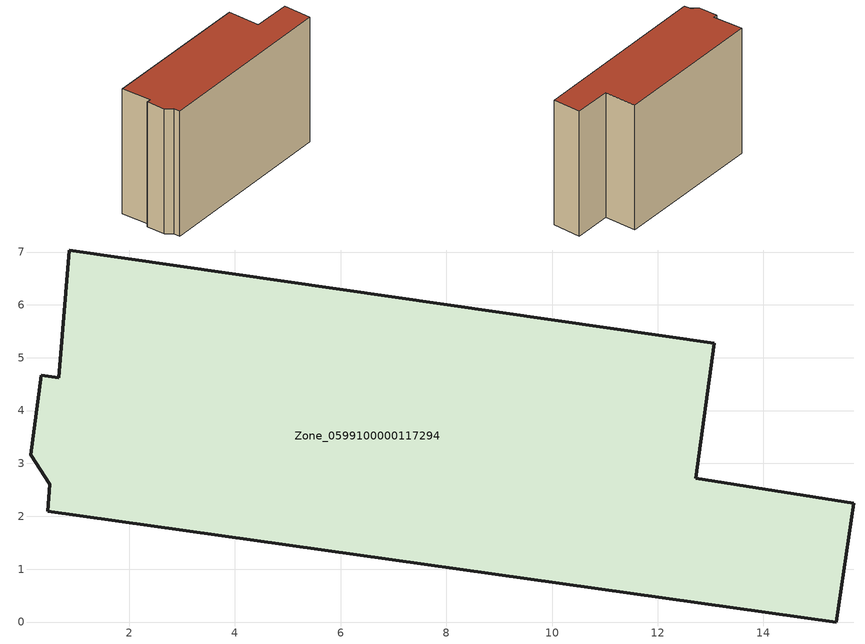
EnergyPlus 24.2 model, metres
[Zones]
Zone_0599100000117294
 floor ground (C_G): 12.72,2.72 15.71,2.25 15.38,0 0.46,2.09 0.5,2.61 0.14,3.16 0.34,4.66 0.67,4.62 0.87,7.04 13.06,5.27 z0
 wall outside (C_F): 0.46,2.09 15.38,0 15.71,2.25 12.72,2.72 13.06,5.27 0.87,7.04 0.67,4.62 0.34,4.66 0.14,3.16 0.5,2.61 0.46,2.09 z0:10.69
 roof outside (C_R): 13.06,5.27 0.87,7.04 0.67,4.62 0.34,4.66 0.14,3.16 0.5,2.61 0.46,2.09 15.38,0 15.71,2.25 12.72,2.72 z10.69
[BUILDING]
Pand.0599100000117294: North Axis=0; Terrain=City; Loads Convergence Tolerance Value=0.04; Temperature Convergence Tolerance Value=0.4; Solar Distribution=FullExterior; Maximum Number of Warmup Days=25; Minimum Number of Warmup Days=1
[Site:Location]
Rotterdam.The.Hague.AP_ZH_NLD Design_Conditions: Latitude=51.96; Longitude=4.45; Time Zone=1; Elevation=-4.5
[SITE:GROUNDTEMPERATURE:BUILDINGSURFACE]
18, 18, 18, 18, 18, 18, 18, 18, 18, 18, 18, 18
[MATERIAL] Thermal Absorptance=0.9; Solar Absorptance=0.7; Visible Absorptance=0.7
Name | Roughness | Thickness | Conductivity | Density | Specific Heat
G.TI.1946 | MediumSmooth | 0.15 | 1 | 540 | 1210
F.TI.1946 | Rough | 0.3 | 0.857143 | 1920 | 840
R.TI.1946 | MediumRough | 0.2 | 0.1 | 1500 | 1000
[CONSTRUCTION]
C_G: G.TI.1946
C_F: F.TI.1946
C_R: R.TI.1946
[ZONE]
Zone_0599100000117294: Type=1; Multiplier=1; Ceiling Height=Autocalculate; Volume=Autocalculate; Floor Area=autocalculate; Part of Total Floor Area=Yes
[ZONEINFILTRATION:DESIGNFLOWRATE]
Infil_Zone_0599100000117294: Zone or ZoneList or Space or SpaceList=Zone_0599100000117294; Schedule=AlwaysOn; Design Flow Rate Calculation Method=Flow/Area; Flow Rate per Floor Area=0.003; Constant Term Coefficient=1; Temperature Term Coefficient=0; Velocity Term Coefficient=0; Velocity Squared Term Coefficient=0
[HVACTEMPLATE:ZONE:IDEALLOADSAIRSYSTEM]
Zone_0599100000117294: Maximum Heating Supply Air Temperature=50; Minimum Cooling Supply Air Temperature=13; Maximum Heating Supply Air Humidity Ratio=0.0156; Minimum Cooling Supply Air Humidity Ratio=0.0077; Heating Limit=NoLimit; Cooling Limit=NoLimit; Dehumidification Control Type=ConstantSensibleHeatRatio; Cooling Sensible Heat Ratio=0.7; Dehumidification Setpoint=60; Humidification Control Type=None; Humidification Setpoint=30; Outdoor Air Method=None; Outdoor Air Flow Rate per Person=0.00944; Outdoor Air Flow Rate per Zone Floor Area=0; Outdoor Air Flow Rate per Zone=0; Demand Controlled Ventilation Type=None; Outdoor Air Economizer Type=NoEconomizer; Heat Recovery Type=None; Sensible Heat Recovery Effectiveness=0.7; Latent Heat Recovery Effectiveness=0.65
[ZONECONTROL:THERMOSTAT]
ThermostatControl_Zone_0599100000117294: Zone or ZoneList=Zone_0599100000117294; Control Type Schedule=DualSetpointControlType; Control 1=Thermostat_Zone_0599100000117294; Temperature Difference Between Cutout And Setpoint=0
[THERMOSTATSETPOINT:DUALSETPOINT]
Thermostat_Zone_0599100000117294: Heating Setpoint Temperature Schedule=HeatingSetpoint_Zone_0599100000117294; Cooling Setpoint Temperature Schedule=CoolingSetpoint_Zone_0599100000117294
[SCHEDULE:COMPACT]
HeatingSetpoint_Zone_0599100000117294: Through: 12/31, For: AllDays, Until: 24:00, 21
CoolingSetpoint_Zone_0599100000117294: Through: 12/31, For: AllDays, Until: 24:00, 24
DualSetpointControlType: Through: 12/31, For: AllDays, Until: 24:00, 4
AlwaysOn: Through: 12/31, For: AllDays, Until: 24:00, 1
